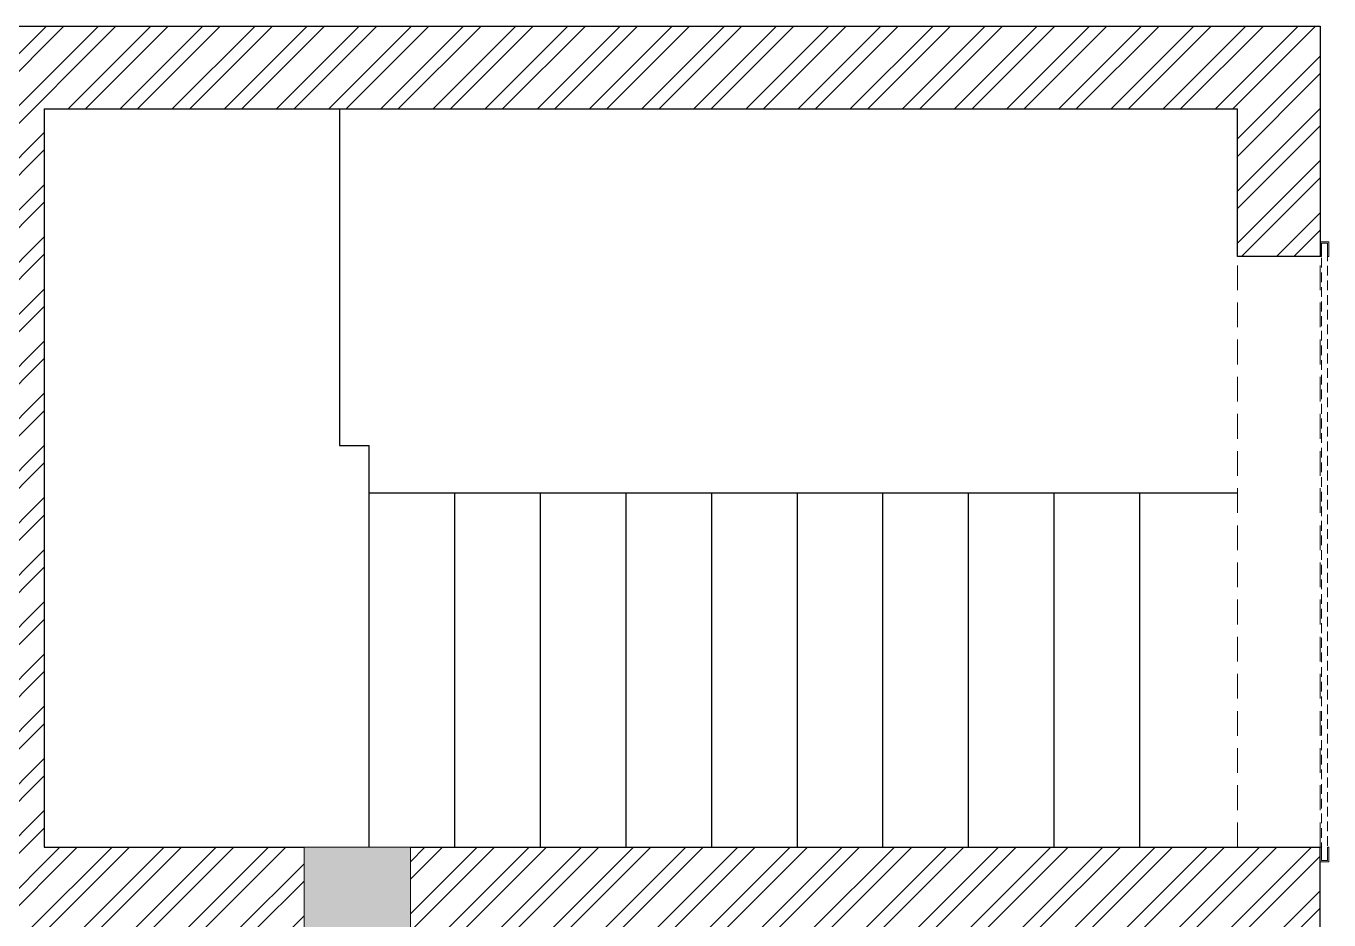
# Model space of a CAD drawing. Header units: feet. Extents: x 9002549 to 9009259, y -7061301 to -7049191.
# Drawn here: x 9004848 to 9009259, y -7052217 to -7049191 of the extents above; entities that cross this region are included whole.
import ezdxf

# ---------------------------------------------------------------- set-up
doc = ezdxf.new("R2010")
doc.units = ezdxf.units.FT
doc.header["$LTSCALE"] = 33
doc.header["$MEASUREMENT"] = 0
doc.linetypes.add('HIDDEN', pattern=[9.524999999999995, 6.349999999999997, -3.174999999999998])
doc.linetypes.add('HIDDENX2', pattern=[0.75, 0.5, -0.25])
for name, color, linetype, lineweight in [('A-COL', 243, 'Continuous', 9), ('A-shutter', 8, 'Continuous', 18), ('A-STAIR', 6, 'Continuous', 5), ('beam', 90, 'Continuous', 9), ('column hatch', 5, 'Continuous', 0), ('LENS-DIM', 252, 'Continuous', 5), ('LN-HATCH', 251, 'Continuous', 0), ('rolling shutter', 1, 'Continuous', 5)]:
    doc.layers.add(name, color=color, linetype=linetype, lineweight=lineweight)
doc.layers.add('A-WALL', color=1, linetype='Continuous')

# ---------------------------------------------------------------- blocks, each defined once
blk = doc.blocks.new('*U42')
at = {"layer": 'A-shutter', "color": 5, "ltscale": 10}
for points in [[(41038450.48334346, -1561539.224195756), (41038450.48334352, -1561544.224195756), (41038405.48334352, -1561544.224196196), (41038405.48334371, -1561564.224196195), (41038450.48334371, -1561564.224195763), (41038450.48334376, -1561569.224195756), (41038400.48334375, -1561569.22419624), (41038400.48334346, -1561539.22419624)], [(41040450.48334375, -1561539.224195756), (41040450.48334371, -1561544.224195756), (41040495.48334371, -1561544.224196196), (41040495.48334351, -1561564.224196195), (41040450.48334351, -1561564.224195763), (41040450.48334347, -1561569.224195756), (41040500.48334346, -1561569.22419624), (41040500.48334375, -1561539.22419624)]]:
    blk.add_lwpolyline(points, close=True, dxfattribs=at)
at = {"layer": 'A-shutter', "color": 5, "linetype": 'HIDDENX2', "ltscale": 2}
blk.add_lwpolyline([(41038405.48334333, -1561544.224196389), (41038405.48334352, -1561564.224196389), (41040495.48334371, -1561564.224191636), (41040495.48334351, -1561544.224191635)], close=True, dxfattribs=at)
blk = doc.blocks.new('A$Cabfd0693')
at = {"layer": 'column hatch'}
h = blk.add_hatch(color=8, dxfattribs=at)
h.dxf.hatch_style = 1
h.paths.add_polyline_path([(3320, 9330), (2960, 9330), (2960, 8470), (3320, 8470)])
h.paths.add_polyline_path([(3320, 5620), (2960, 5620), (2960, 5180), (3320, 5180)])
h.paths.add_polyline_path([(6400, 5620), (5980, 5620), (5980, 5180), (6400, 5180)])
h.paths.add_polyline_path([(6400, 2640), (6070, 2640), (6070, 2210), (6400, 2210)])
h.paths.add_polyline_path([(3320, 2640), (2960, 2640), (2960, 2210), (3320, 2210)])
h.paths.add_polyline_path([(40, 2640), (-280, 2640), (-280, 2210), (40, 2210)])
h.paths.add_polyline_path([(0, 860), (-280, 860), (-280, 600), (0, 600)])
h.paths.add_polyline_path([(6400, 720), (6120, 720), (6120, 600), (6120, 460), (6400, 460)])
at = {"layer": 'LN-HATCH'}
h = blk.add_hatch(dxfattribs=at)
h.set_pattern_fill('ANSI32', color=256, scale=333, angle=180)
h.set_pattern_definition([(225, (-9077173.924904032, 5285700.388116238), (88.29995930067012, -88.29995930067015), []), (225, (-9077232.791543467, 5285700.388116238), (88.29995930067012, -88.29995930067015), [])])
h.paths.add_polyline_path([(-280, 12110), (-280, 2640), (0, 2640), (0, 11830), (1800, 11830), (1800, 9050), (2960, 9050), (2960, 9330), (2079.999998092652, 9330), (2079.999998092652, 11830), (6120, 11830), (6120, 11330), (6400.000000000002, 11330), (6400, 12110)])
h.paths.add_polyline_path([(6400, 8220), (6120, 8220), (6120, 7690), (4760, 7690), (4760, 8300), (4600, 8300), (4600, 7530), (6120, 7530), (6120, 5620), (6400, 5620)], flags=17)
h.paths.add_polyline_path([(6120, 8520), (6400, 8520), (6400, 9330), (3320, 9330), (3320, 9050), (6120, 9050)], flags=17)
at = {"layer": 'A-COL'}
blk.add_lwpolyline([(2960, 9330), (2960, 8470), (3320, 8470), (3320, 9330), (2960, 9330)], dxfattribs=at)
at = {"layer": 'A-STAIR', "lineweight": 30}
for p, q in [((3079.999998092652, 11830), (3079.999998092652, 10810)), ((3079.999998092652, 11830), (3079.999998092652, 10690)), ((3079.999998092652, 10690), (3180, 10690)), ((3180, 10530), (3180, 10690)), ((3180, 10530), (5790, 10530)), ((3180, 9330), (3180, 10530)), ((3470, 9330), (3470, 10530)), ((3760, 9330), (3760, 10530)), ((4050, 9330), (4050, 10530)), ((4340, 9330), (4340, 10530)), ((4630, 9330), (4630, 10530)), ((4920, 9330), (4920, 10530)), ((5210, 9330), (5210, 10530)), ((5500, 9330), (5500, 10530)), ((5790, 9330), (5790, 10530)), ((5790, 10530), (6120, 10530))]:
    blk.add_line(p, q, dxfattribs=at)
at = {"layer": 'A-WALL'}
for p, q in [((-280, 12110), (6400, 12110)), ((6400, 12110), (6400, 11330)), ((2079.999998092652, 11830), (2079.999998092652, 9330)), ((2079.999998092652, 11830), (6120, 11830)), ((6120, 11330), (6120, 11830)), ((6400, 11330), (6120, 11330)), ((2079.999998092652, 9330), (2960, 9330)), ((3320, 9330), (6400, 9330)), ((6400, 5620), (6400, 9330))]:
    blk.add_line(p, q, dxfattribs=at)
at = {"layer": 'beam', "linetype": 'HIDDEN', "ltscale": 0.4}
for p, q in [((6120, 9330), (6120, 11330)), ((6400, 9330), (6400, 11330))]:
    blk.add_line(p, q, dxfattribs=at)
at = {"layer": 'rolling shutter', "rotation": 270}
blk.add_blockref('*U42', (1567969.224195763, 41049780.48334376), dxfattribs=at)

msp = doc.modelspace()

# ---------------------------------------------------------------- block references
at = {"layer": 'LENS-DIM', "color": 2}
msp.add_blockref('A$Cabfd0693', (9002829.356649714, -7061300.552127329), dxfattribs=at)

doc.saveas('drawing.dxf')
